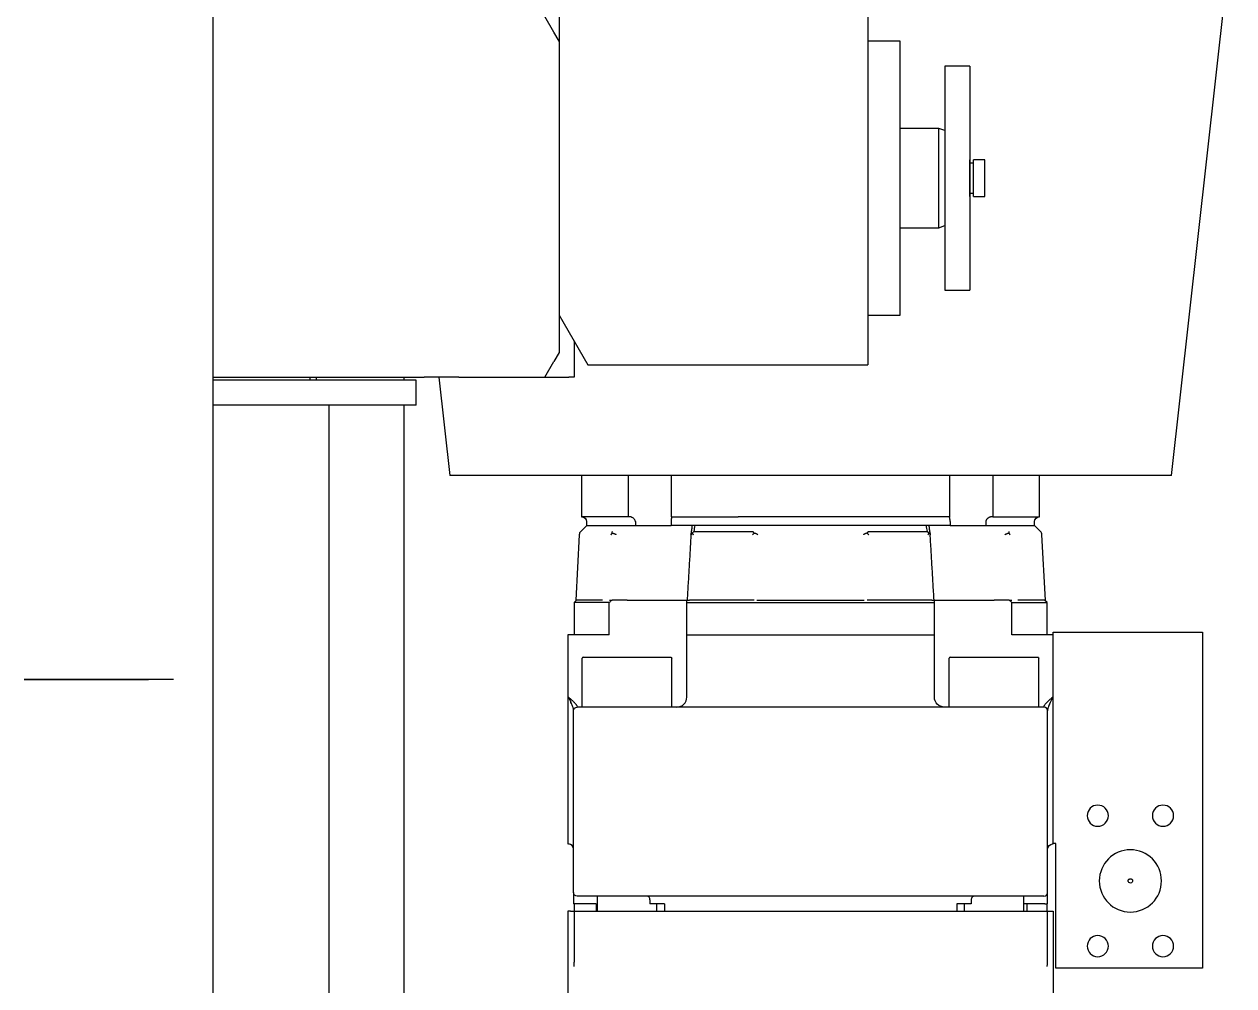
# Model space of a CAD drawing. Header units: millimetres. Extents: x 10462777 to 22643323, y 453826 to 1389191.
# Drawn here: x 11300612.9 to 11301098.9, y 580216.4 to 580602.8 of the extents above; entities that cross this region are included whole.
import ezdxf

# ---------------------------------------------------------------- set-up
doc = ezdxf.new("R2010")
doc.units = ezdxf.units.MM
doc.header["$LTSCALE"] = 200
doc.header["$MEASUREMENT"] = 0
doc.layers.add('2', color=2, linetype='CONTINUOUS')

msp = doc.modelspace()

# ---------------------------------------------------------------- linework, layer by layer
at = {"layer": '2', "color": 60, "linetype": 'Continuous'}
msp.add_line((11300688.88054, 579525.6816, 0), (11300688.88054, 580650.90118, 0), dxfattribs=at)
at = {"layer": '2', "color": 252, "linetype": 'Continuous'}
for p, q in [((11301073.88601, 580421.38119, 0), (11301098.94812, 580645.83381, 0)), ((11300825.73889, 580599.61326, 0), (11300822.10893, 580605.90054, 0)), ((11300827.88251, 580605.90054, 0), (11300827.88251, 580595.89915, 0)), ((11300951.88427, 580605.90054, 0), (11300951.88427, 580465.89855, 0)), ((11300827.88251, 580595.9004, 0), (11300825.73889, 580599.61326, 0)), ((11300827.88251, 580595.9004, 0), (11300827.88251, 580470.89862, 0)), ((11300964.88446, 580595.9004, 0), (11300951.88427, 580595.9004, 0)), ((11300964.88446, 580579.79104, 0), (11300964.88446, 580595.9004, 0)), ((11300992.88486, 580585.90025, 0), (11300982.88471, 580585.90025, 0)), ((11300992.88486, 580585.90025, 0), (11300982.88471, 580585.90025, 0)), ((11300982.88471, 580585.90025, 0), (11300982.88471, 580580.64947, 0)), ((11300982.88471, 580585.90025, 0), (11300982.88471, 580580.64947, 0)), ((11300992.88486, 580585.90025, 0), (11300992.88486, 580580.64947, 0)), ((11300992.88486, 580585.90025, 0), (11300992.88486, 580580.64947, 0)), ((11300982.88471, 580580.64947, 0), (11300982.88471, 580495.89898, 0)), ((11300982.88471, 580580.64947, 0), (11300982.88471, 580495.89898, 0)), ((11300992.88486, 580580.64947, 0), (11300992.88486, 580495.89898, 0)), ((11300992.88486, 580580.64947, 0), (11300992.88486, 580495.89898, 0)), ((11300964.88446, 580485.89883, 0), (11300964.88446, 580579.79104, 0)), ((11300980.38468, 580560.8914, 0), (11300964.88372, 580560.8914, 0)), ((11300982.88471, 580559.98146, 0), (11300980.38468, 580560.8914, 0)), ((11300980.38468, 580520.90783, 0), (11300980.38468, 580560.8914, 0)), ((11300992.93486, 580548.32472, 0), (11300992.8848, 580548.32472, 0)), ((11300992.93486, 580533.47451, 0), (11300992.93486, 580548.32472, 0)), ((11300994.28988, 580546.8722, 0), (11300992.93486, 580546.8722, 0)), ((11300998.88494, 580548.32472, 0), (11300994.28988, 580548.32472, 0)), ((11300994.28988, 580533.47451, 0), (11300994.28988, 580548.32472, 0)), ((11300998.88494, 580533.47451, 0), (11300998.88494, 580548.32472, 0)), ((11300992.8848, 580533.47451, 0), (11300992.93486, 580533.47451, 0)), ((11300992.93486, 580534.92703, 0), (11300994.28988, 580534.92703, 0)), ((11300994.28988, 580533.47451, 0), (11300998.88494, 580533.47451, 0)), ((11300980.38468, 580520.90783, 0), (11300982.88471, 580521.81777, 0)), ((11300964.88372, 580520.90783, 0), (11300980.38468, 580520.90783, 0)), ((11300982.88471, 580495.89898, 0), (11300992.88486, 580495.89898, 0)), ((11300982.88471, 580495.89898, 0), (11300992.88486, 580495.89898, 0)), ((11300827.88251, 580485.89883, 0), (11300839.42968, 580465.89855, 0)), ((11300951.88427, 580485.89883, 0), (11300964.88446, 580485.89883, 0)), ((11300833.8826, 580475.50744, 0), (11300833.8826, 580460.89848, 0)), ((11300827.88251, 580470.89862, 0), (11300825.73889, 580467.18575, 0)), ((11300822.10893, 580460.89848, 0), (11300825.73889, 580467.18575, 0)), ((11300839.42968, 580465.89855, 0), (11300951.88427, 580465.89855, 0)), ((11300770.38169, 580459.74846, 0), (11300688.87124, 580459.74846, 0)), ((11300688.88106, 580460.89848, 0), (11300773.64414, 580460.89848, 0)), ((11300727.82859, 580459.77724, 0), (11300727.82859, 580460.90416, 0)), ((11300730.38113, 580459.7469, 0), (11300730.38113, 580460.89535, 0)), ((11300765.38162, 580460.89535, 0), (11300765.38162, 580459.7469, 0)), ((11300770.38169, 580449.74832, 0), (11300770.38169, 580459.74846, 0)), ((11300787.50074, 580460.89848, 0), (11300773.64414, 580460.89848, 0)), ((11300779.46939, 580460.89888, 0), (11300783.88189, 580421.38119, 0)), ((11300787.50074, 580460.89848, 0), (11300822.10893, 580460.89848, 0)), ((11300822.10886, 580460.89848, 0), (11300831.73897, 580460.89848, 0)), ((11300833.8826, 580460.89848, 0), (11300831.73897, 580460.89848, 0)), ((11300770.38169, 580449.74832, 0), (11300688.87124, 580449.74832, 0)), ((11300735.3812, 579759.73852, 0), (11300735.3812, 580449.74051, 0)), ((11300765.38162, 580449.73894, 0), (11300765.38162, 579897.89048, 0)), ((11300928.88395, 580421.38119, 0), (11300783.88189, 580421.38119, 0)), ((11300836.88264, 580421.38119, 0), (11300836.88264, 580404.88095, 0)), ((11300855.70558, 580404.88095, 0), (11300855.70558, 580421.38119, 0)), ((11300872.90432, 580421.38119, 0), (11300872.90432, 580404.88095, 0)), ((11301073.88601, 580421.38119, 0), (11300928.88395, 580421.38119, 0)), ((11300984.86357, 580404.88095, 0), (11300984.86357, 580421.38119, 0)), ((11301002.06231, 580421.38119, 0), (11301002.06231, 580404.88095, 0)), ((11301020.88525, 580404.88095, 0), (11301020.88525, 580421.38119, 0)), ((11300855.70558, 580404.88095, 0), (11300836.88264, 580404.88095, 0)), ((11300872.90432, 580404.88095, 0), (11300875.03977, 580404.88095, 0)), ((11300875.03977, 580404.88095, 0), (11300899.74038, 580404.88095, 0)), ((11300914.97781, 580404.88095, 0), (11300899.74038, 580404.88095, 0)), ((11300942.79008, 580404.88095, 0), (11300914.97781, 580404.88095, 0)), ((11300958.02752, 580404.88095, 0), (11300942.79008, 580404.88095, 0)), ((11300982.72812, 580404.88095, 0), (11300958.02752, 580404.88095, 0)), ((11300984.86357, 580404.88095, 0), (11300982.72812, 580404.88095, 0)), ((11301002.06231, 580404.88095, 0), (11301020.88525, 580404.88095, 0)), ((11300838.95278, 580401.3809, 0), (11300836.49561, 580398.92373, 0)), ((11300838.88267, 580402.88092, 0), (11300838.88267, 580401.3809, 0)), ((11300838.88267, 580401.3809, 0), (11300858.47781, 580401.3809, 0)), ((11300858.47781, 580402.88092, 0), (11300858.47781, 580401.3809, 0)), ((11300858.47781, 580401.3809, 0), (11300872.81964, 580401.3809, 0)), ((11300872.81964, 580402.88092, 0), (11300872.81964, 580401.3809, 0)), ((11300984.94825, 580401.3809, 0), (11300872.81964, 580401.3809, 0)), ((11300984.94825, 580402.88092, 0), (11300984.94825, 580401.3809, 0)), ((11300984.94825, 580401.3809, 0), (11300999.29008, 580401.3809, 0)), ((11300999.29008, 580402.88092, 0), (11300999.29008, 580401.3809, 0)), ((11300999.29008, 580401.3809, 0), (11301018.88522, 580401.3809, 0)), ((11301021.27229, 580398.92373, 0), (11301018.81512, 580401.3809, 0)), ((11301018.88522, 580401.3809, 0), (11301018.88522, 580402.88092, 0)), ((11300835.91255, 580397.61417, 0), (11300834.5377, 580371.38048, 0)), ((11300882.052, 580398.92373, 0), (11300905.68691, 580398.92373, 0)), ((11300952.08098, 580398.92373, 0), (11300975.7159, 580398.92373, 0)), ((11301023.23019, 580371.38048, 0), (11301021.85534, 580397.61417, 0)), ((11300834.88261, 580371.38048, 0), (11300833.8826, 580370.38046, 0)), ((11300845.32177, 580371.38048, 0), (11300834.5377, 580371.38048, 0)), ((11300848.94771, 580371.38048, 0), (11300849.12733, 580371.38048, 0)), ((11300855.1329, 580371.38048, 0), (11300849.12733, 580371.38048, 0)), ((11300855.1329, 580371.38048, 0), (11300878.98466, 580371.38048, 0)), ((11300879.13324, 580371.38048, 0), (11300879.42236, 580371.38048, 0)), ((11300906.15255, 580371.38048, 0), (11300880.21079, 580371.38048, 0)), ((11300907.33612, 580371.38048, 0), (11300950.43177, 580371.38048, 0)), ((11300977.5571, 580371.38048, 0), (11300951.61534, 580371.38048, 0)), ((11300978.34553, 580371.38048, 0), (11300978.63465, 580371.38048, 0)), ((11300978.74039, 580371.38048, 0), (11301002.63499, 580371.38048, 0)), ((11301008.64056, 580371.38048, 0), (11301002.63499, 580371.38048, 0)), ((11301008.64056, 580371.38048, 0), (11301008.82019, 580371.38048, 0)), ((11301023.23019, 580371.38048, 0), (11301012.17445, 580371.38048, 0)), ((11301023.8853, 580370.38046, 0), (11301022.88528, 580371.38048, 0)), ((11300833.8826, 580370.38046, 0), (11300833.8826, 580357.38028, 0)), ((11300847.95111, 580370.38046, 0), (11300833.8826, 580370.38046, 0)), ((11300847.95111, 580357.38028, 0), (11300847.95111, 580370.38046, 0)), ((11300879.13324, 580357.38028, 0), (11300879.13324, 580370.38046, 0)), ((11300879.13324, 580370.38046, 0), (11300978.63465, 580370.38046, 0)), ((11300978.63465, 580357.38028, 0), (11300978.63465, 580370.38046, 0)), ((11301009.81678, 580357.38028, 0), (11301009.81678, 580370.38046, 0)), ((11301009.81678, 580370.38046, 0), (11301023.8853, 580370.38046, 0)), ((11301023.8853, 580357.38028, 0), (11301023.8853, 580370.38046, 0)), ((11300831.38256, 580357.38028, 0), (11300831.38256, 580279.37917, 0)), ((11300847.95111, 580357.38028, 0), (11300831.38256, 580357.38028, 0)), ((11300879.13324, 580332.37992, 0), (11300879.13324, 580357.38028, 0)), ((11300879.13324, 580357.38028, 0), (11300880.39635, 580357.38028, 0)), ((11300880.39635, 580357.38028, 0), (11300977.37155, 580357.38028, 0)), ((11300977.37155, 580357.38028, 0), (11300978.63465, 580357.38028, 0)), ((11300978.63465, 580332.37992, 0), (11300978.63465, 580357.38028, 0)), ((11301026.38533, 580357.38028, 0), (11301009.81678, 580357.38028, 0)), ((11301026.38533, 580358.53029, 0), (11301086.38618, 580358.53029, 0)), ((11301026.38533, 580273.52909, 0), (11301026.38533, 580358.53029, 0)), ((11301086.38618, 580358.53029, 0), (11301086.38618, 580223.52838, 0)), ((11300837.13264, 580328.38017, 0), (11300837.13264, 580348.02214, 0)), ((11300837.49065, 580348.38015, 0), (11300872.77515, 580348.38015, 0)), ((11300873.13315, 580328.38017, 0), (11300873.13315, 580348.02214, 0)), ((11300984.63474, 580328.38017, 0), (11300984.63474, 580348.02214, 0)), ((11300984.99274, 580348.38015, 0), (11301020.27724, 580348.38015, 0)), ((11301020.63525, 580328.38017, 0), (11301020.63525, 580348.02214, 0)), ((11300833.63259, 580326.87984, 0), (11300833.63259, 580327.25637, 0)), ((11300847.44048, 580328.37987, 0), (11300835.13261, 580328.37987, 0)), ((11301010.32741, 580328.37987, 0), (11300847.44048, 580328.37987, 0)), ((11301022.63528, 580328.37987, 0), (11301010.32741, 580328.37987, 0)), ((11301024.1353, 580327.25637, 0), (11301024.1353, 580326.87984, 0)), ((11300833.63259, 580253.87881, 0), (11300833.63259, 580326.87984, 0)), ((11301024.1353, 580253.87881, 0), (11301024.1353, 580326.87984, 0)), ((11300831.38256, 580279.37917, 0), (11300831.38256, 580273.37908, 0)), ((11300831.38256, 580273.37908, 0), (11300831.63256, 580273.37908, 0)), ((11301026.13533, 580273.37908, 0), (11301026.38533, 580273.37908, 0)), ((11301027.38535, 580273.52909, 0), (11301026.38533, 580273.52909, 0)), ((11301027.38535, 580223.52838, 0), (11301027.38535, 580273.52909, 0)), ((11300833.63259, 580253.87879, 0), (11300833.63259, 580249.37874, 0)), ((11300842.70592, 580249.37874, 0), (11300833.63259, 580249.37874, 0)), ((11300833.8826, 580249.37874, 0), (11300833.8826, 580246.3787, 0)), ((11300847.44048, 580252.37879, 0), (11300835.13261, 580252.37879, 0)), ((11300842.70627, 580249.37874, 0), (11300842.70627, 580246.3787, 0)), ((11300843.13273, 580252.37991, 0), (11300843.13273, 580246.3787, 0)), ((11301010.32741, 580252.37879, 0), (11300847.44048, 580252.37879, 0)), ((11300864.32147, 580250.87877, 0), (11300864.32147, 580249.37874, 0)), ((11300870.13311, 580249.37874, 0), (11300864.32147, 580249.37874, 0)), ((11300867.13307, 580246.3787, 0), (11300867.13307, 580249.37931, 0)), ((11300870.13311, 580249.37874, 0), (11300870.13311, 580246.3787, 0)), ((11300987.63478, 580249.37874, 0), (11300987.63478, 580246.3787, 0)), ((11300993.44642, 580249.37874, 0), (11300987.63478, 580249.37874, 0)), ((11300990.63482, 580249.37931, 0), (11300990.63482, 580246.3787, 0)), ((11300993.44642, 580250.87877, 0), (11300993.44642, 580249.37874, 0)), ((11301022.63528, 580252.37879, 0), (11301010.32741, 580252.37879, 0)), ((11301014.63516, 580246.3787, 0), (11301014.63516, 580252.37991, 0)), ((11301015.31163, 580249.37874, 0), (11301014.63516, 580249.37874, 0)), ((11301015.81209, 580249.37874, 0), (11301015.31163, 580249.37874, 0)), ((11301015.81209, 580249.37874, 0), (11301015.81209, 580246.3787, 0)), ((11301023.0138, 580249.37874, 0), (11301015.81209, 580249.37874, 0)), ((11301023.0138, 580249.37874, 0), (11301024.1353, 580249.37874, 0)), ((11301023.8853, 580246.3787, 0), (11301023.8853, 580249.37874, 0)), ((11301024.1353, 580249.37874, 0), (11301024.1353, 580253.87878, 0)), ((11300831.38256, 580246.3787, 0), (11300831.38256, 580223.66304, 0)), ((11300832.38258, 580246.3787, 0), (11300831.38256, 580246.3787, 0)), ((11300832.38258, 580246.3787, 0), (11300833.8826, 580246.3787, 0)), ((11300833.8826, 580246.3787, 0), (11300833.8826, 580225.8704, 0)), ((11300833.8826, 580246.3787, 0), (11300852.6314, 580246.3787, 0)), ((11300852.6314, 580246.3787, 0), (11301005.1365, 580246.3787, 0)), ((11301005.1365, 580246.3787, 0), (11301023.8853, 580246.3787, 0)), ((11301023.8853, 580246.3787, 0), (11301023.8853, 580225.8704, 0)), ((11301023.8853, 580246.3787, 0), (11301025.38532, 580246.3787, 0)), ((11301025.38532, 580246.3787, 0), (11301026.38533, 580246.3787, 0)), ((11301026.38533, 580246.3787, 0), (11301026.38533, 580223.66304, 0)), ((11300831.38256, 580223.66304, 0), (11300831.38256, 580206.56179, 0)), ((11301026.38533, 580223.66304, 0), (11301026.38533, 580206.56179, 0)), ((11301086.38618, 580223.52838, 0), (11301027.38535, 580223.52838, 0))]:
    msp.add_line(p, q, dxfattribs=at)
at = {"layer": '2', "color": 172, "linetype": 'Continuous'}
for p, q in [((11300612.87946, 580339.44675, 0), (11300622.8796, 580339.44675, 0)), ((11300622.8796, 580339.44675, 0), (11300612.87946, 580339.44675, 0)), ((11300622.8796, 580339.44675, 0), (11300617.87953, 580339.44675, 0)), ((11300617.87953, 580339.44675, 0), (11300622.8796, 580339.44675, 0)), ((11300662.88017, 580339.44675, 0), (11300622.8796, 580339.44675, 0)), ((11300662.88017, 580339.44675, 0), (11300622.8796, 580339.44675, 0)), ((11300622.8796, 580339.44675, 0), (11300662.88017, 580339.44675, 0)), ((11300622.8796, 580339.44675, 0), (11300662.88017, 580339.44675, 0)), ((11300672.88031, 580339.44675, 0), (11300662.88017, 580339.44675, 0)), ((11300667.88024, 580339.44675, 0), (11300662.88017, 580339.44675, 0)), ((11300672.88031, 580339.44675, 0), (11300662.88017, 580339.44675, 0)), ((11300667.88024, 580339.44675, 0), (11300662.88017, 580339.44675, 0))]:
    msp.add_line(p, q, dxfattribs=at)
at = {"layer": '2', "color": 252, "linetype": 'Continuous', "extrusion": (0, 0, -1)}
for centre, radius in [((-11301044.28559, 580284.72925, 0), 4.25006), ((-11301070.48596, 580284.72925, 0), 4.25006), ((-11301057.38577, 580258.52887, 0), 12.50018), ((-11301044.28559, 580232.3285, 0), 4.25006), ((-11301070.48596, 580232.3285, 0), 4.25006)]:
    msp.add_circle(centre, radius, dxfattribs=at)
for centre, radius, start, end in [((-11300836.88264, 580402.88092, 0), 2.00003, 90, 180), ((-11301020.88525, 580402.88092, 0), 2.00003, 0, 90), ((-11300872.77515, 580348.02214, 0), 0.35801, 90, 180), ((-11301020.27724, 580348.02214, 0), 0.35801, 90, 180), ((-11300982.63471, 580332.37992, 0), 4.00006, 270, 0), ((-11300835.13261, 580326.87984, 0), 1.50002, 0, 90), ((-11301026.13533, 580271.37906, 0), 2.00003, 0, 90), ((-11300835.13261, 580253.87881, 0), 1.50002, 270, 0)]:
    msp.add_arc(centre, radius, start, end, dxfattribs=at)
at = {"layer": '2', "color": 252, "linetype": 'Continuous'}
for centre, radius, start, end in [((11300837.90984, 580397.5095, 0), 2.00003, 135.0000001, 177), ((11301019.85805, 580397.5095, 0), 2.00003, 3, 44.9999999), ((11300837.49065, 580348.02214, 0), 0.35801, 90, 180), ((11300984.99274, 580348.02214, 0), 0.35801, 90, 180), ((11300875.13318, 580332.37992, 0), 4.00006, 270, 0), ((11301022.63528, 580326.87984, 0), 1.50002, 0, 90), ((11300831.63256, 580271.37906, 0), 2.00003, 0, 90), ((11301022.63528, 580253.87881, 0), 1.50002, 270, 0)]:
    msp.add_arc(centre, radius, start, end, dxfattribs=at)
for points, knots in [([(11300858.47781, 580402.88092, 0), (11300858.47781, 580403.04011, 0), (11300858.4496, 580403.19364, 0), (11300858.34411, 580403.49088, 0), (11300858.26833, 580403.62947, 0), (11300858.08513, 580403.88419, 0), (11300857.97803, 580403.99986, 0), (11300857.7466, 580404.20681, 0), (11300857.62049, 580404.29977, 0), (11300857.22156, 580404.54761, 0), (11300856.93633, 580404.66875, 0), (11300856.33273, 580404.83687, 0), (11300856.02109, 580404.88095, 0), (11300855.70558, 580404.88095, 0)], [0, 0, 0, 0, 0.125, 0.125, 0.25, 0.25, 0.375, 0.375, 0.5, 0.5, 0.75, 0.75, 1, 1, 1, 1]), ([(11300984.94825, 580402.88092, 0), (11300984.94825, 580403.04011, 0), (11300984.94286, 580403.19364, 0), (11300984.92341, 580403.49088, 0), (11300984.90968, 580403.62947, 0), (11300984.87824, 580403.88419, 0), (11300984.86063, 580403.99986, 0), (11300984.82512, 580404.20681, 0), (11300984.80695, 580404.29977, 0), (11300984.75432, 580404.54761, 0), (11300984.72275, 580404.66875, 0), (11300984.67222, 580404.83687, 0), (11300984.65389, 580404.88095, 0), (11300984.64385, 580404.88095, 0)], [0, 0, 0, 0, 0.125, 0.125, 0.25, 0.25, 0.375, 0.375, 0.5, 0.5, 0.75, 0.75, 1, 1, 1, 1]), ([(11300880.79949, 580397.6142, 0), (11300880.83136, 580397.76614, 0), (11300880.89438, 580398.06657, 0), (11300880.97881, 580398.51019, 0), (11300881.0549, 580398.94206, 0), (11300881.12241, 580399.36207, 0), (11300881.18197, 580399.77025, 0), (11300881.24389, 580400.2443, 0), (11300881.30461, 580400.78112, 0), (11300881.33779, 580401.18281, 0), (11300881.35416, 580401.3809, 0)], [0, 0, 0, 0, 0.119207295, 0.235695517, 0.349462517, 0.460506294, 0.568825003, 0.67441696, 0.839435824, 1, 1, 1, 1]), ([(11300882.48313, 580401.3809, 0), (11300882.44104, 580401.3809, 0), (11300882.35721, 580401.3809, 0), (11300882.23334, 580401.3809, 0), (11300882.11155, 580401.3809, 0), (11300881.99345, 580401.3809, 0), (11300881.87899, 580401.3809, 0), (11300881.76976, 580401.3809, 0), (11300881.69236, 580401.3809, 0), (11300881.65144, 580401.3809, 0), (11300881.64264, 580401.3809, 0)], [0, 0, 0, 0, 0.137374558, 0.274749116, 0.412123674, 0.549498231, 0.686872789, 0.824247347, 0.961621905, 1, 1, 1, 1]), ([(11300976.00378, 580401.3809, 0), (11300976.00148, 580401.3809, 0), (11300975.96407, 580401.3809, 0), (11300975.88887, 580401.3809, 0), (11300975.77441, 580401.3809, 0), (11300975.65631, 580401.3809, 0), (11300975.53454, 580401.3809, 0), (11300975.41067, 580401.3809, 0), (11300975.32685, 580401.3809, 0), (11300975.28476, 580401.3809, 0)], [0, 0, 0, 0, 0.010831117, 0.175692598, 0.340554078, 0.505415559, 0.670277039, 0.83513852, 1, 1, 1, 1]), ([(11300976.41373, 580401.3809, 0), (11300976.41988, 580401.30243, 0), (11300976.43225, 580401.14461, 0), (11300976.4539, 580400.90567, 0), (11300976.47799, 580400.66344, 0), (11300976.5048, 580400.41786, 0), (11300976.54001, 580400.12115, 0), (11300976.58595, 580399.77026, 0), (11300976.64547, 580399.36208, 0), (11300976.71299, 580398.94208, 0), (11300976.78908, 580398.5102, 0), (11300976.87351, 580398.06658, 0), (11300976.93653, 580397.76615, 0), (11300976.9684, 580397.6142, 0)], [0, 0, 0, 0, 0.063687715, 0.128089857, 0.193206421, 0.259037383, 0.325582699, 0.43117369, 0.539491843, 0.650535473, 0.764302735, 0.880791627, 1, 1, 1, 1]), ([(11300849.18682, 580398.25627, 0), (11300849.18482, 580398.29397, 0), (11300849.18062, 580398.37292, 0), (11300849.18119, 580398.49096, 0), (11300849.18714, 580398.59806, 0), (11300849.19731, 580398.6928, 0), (11300849.20798, 580398.76187, 0), (11300849.22278, 580398.84022, 0), (11300849.23574, 580398.8891, 0), (11300849.24492, 580398.92373, 0)], [0, 0, 0, 0, 0.149982189, 0.31409846, 0.492345429, 0.616095192, 0.745310351, 0.819543126, 1, 1, 1, 1]), ([(11300882.052, 580398.92373, 0), (11300882.02832, 580398.90756, 0), (11300881.98571, 580398.87846, 0), (11300881.9297, 580398.83821, 0), (11300881.88809, 580398.8075, 0), (11300881.86062, 580398.78678, 0), (11300881.8122, 580398.74979, 0), (11300881.7405, 580398.69281, 0), (11300881.62847, 580398.59809, 0), (11300881.51108, 580398.49096, 0), (11300881.39154, 580398.37292, 0), (11300881.31927, 580398.29397, 0), (11300881.28475, 580398.25627, 0)], [0, 0, 0, 0, 0.085103579, 0.153133403, 0.204080718, 0.237939223, 0.254704857, 0.383837168, 0.507664423, 0.685900914, 0.850013898, 1, 1, 1, 1]), ([(11300906.18834, 580398.25624, 0), (11300906.17572, 580398.27475, 0), (11300906.14989, 580398.31264, 0), (11300906.11034, 580398.36955, 0), (11300906.0691, 580398.42804, 0), (11300906.02624, 580398.48783, 0), (11300905.98182, 580398.54875, 0), (11300905.93095, 580398.61723, 0), (11300905.87351, 580398.6928, 0), (11300905.81954, 580398.76186, 0), (11300905.75658, 580398.84022, 0), (11300905.7158, 580398.88909, 0), (11300905.68691, 580398.92373, 0)], [0, 0, 0, 0, 0.073226639, 0.149987183, 0.230282019, 0.314111023, 0.401473598, 0.492368694, 0.616113772, 0.745322047, 0.819543464, 1, 1, 1, 1]), ([(11300952.08098, 580398.92373, 0), (11300952.0674, 580398.90756, 0), (11300952.04296, 580398.87846, 0), (11300952.00995, 580398.83821, 0), (11300951.98505, 580398.80749, 0), (11300951.96841, 580398.78677, 0), (11300951.93888, 580398.74978, 0), (11300951.89439, 580398.6928, 0), (11300951.82237, 580398.59808, 0), (11300951.74357, 580398.49094, 0), (11300951.65946, 580398.3729, 0), (11300951.60538, 580398.29395, 0), (11300951.57956, 580398.25625, 0)], [0, 0, 0, 0, 0.085108783, 0.153141201, 0.204088497, 0.237944371, 0.254704761, 0.383836049, 0.507664276, 0.685901072, 0.850014105, 1, 1, 1, 1]), ([(11300976.48314, 580398.25627, 0), (11300976.4664, 580398.27477, 0), (11300976.43213, 580398.31266, 0), (11300976.37804, 580398.36957, 0), (11300976.32036, 580398.42805, 0), (11300976.25887, 580398.48784, 0), (11300976.19352, 580398.54876, 0), (11300976.11674, 580398.61724, 0), (11300976.02742, 580398.69281, 0), (11300975.94041, 580398.76186, 0), (11300975.83658, 580398.84022, 0), (11300975.76594, 580398.8891, 0), (11300975.7159, 580398.92373, 0)], [0, 0, 0, 0, 0.073226769, 0.149987382, 0.230282223, 0.314111172, 0.401473629, 0.492368543, 0.616112671, 0.745321947, 0.819551342, 1, 1, 1, 1]), ([(11301008.52297, 580398.92373, 0), (11301008.53217, 580398.88904, 0), (11301008.54513, 580398.84017, 0), (11301008.55991, 580398.76182, 0), (11301008.5706, 580398.69284, 0), (11301008.58264, 580398.57961, 0), (11301008.58949, 580398.43694, 0), (11301008.58375, 580398.31384, 0), (11301008.58107, 580398.25627, 0)], [0, 0, 0, 0, 0.180740191, 0.254708123, 0.383852971, 0.507692257, 0.769732613, 1, 1, 1, 1]), ([(11300831.63256, 580332.37992, 0), (11300831.67407, 580332.28884, 0), (11300831.75321, 580332.11521, 0), (11300831.86602, 580331.86774, 0), (11300831.96685, 580331.64599, 0), (11300832.05568, 580331.44996, 0), (11300832.19299, 580331.14621, 0), (11300832.37179, 580330.74893, 0), (11300832.5217, 580330.41048, 0), (11300832.59094, 580330.2527, 0), (11300832.59095, 580330.25268, 0)], [0, 0, 0, 0, 0.127759351, 0.243551231, 0.347375704, 0.439232937, 0.519123251, 0.774922643, 0.999988758, 1, 1, 1, 1]), ([(11300833.63259, 580327.25637, 0), (11300833.63192, 580327.28381, 0), (11300833.63056, 580327.33974, 0), (11300833.62003, 580327.43316, 0), (11300833.60343, 580327.53532, 0), (11300833.58016, 580327.64687, 0), (11300833.52856, 580327.85701, 0), (11300833.42253, 580328.20199, 0), (11300833.26671, 580328.62946, 0), (11300833.10766, 580329.03434, 0), (11300832.89658, 580329.54917, 0), (11300832.65115, 580330.11822, 0), (11300832.37179, 580330.74892, 0), (11300832.14767, 580331.24697, 0), (11300831.89792, 580331.79819, 0), (11300831.72912, 580332.16824, 0), (11300831.63256, 580332.37992, 0)], [0, 0, 0, 0, 0.023495295, 0.047901327, 0.073277305, 0.09967591, 0.127143943, 0.2167577, 0.319167909, 0.382985536, 0.451761426, 0.612625677, 0.699809036, 0.798912865, 0.884969398, 1, 1, 1, 1]), ([(11300835.13261, 580328.65367, 0), (11300835.13189, 580328.66955, 0), (11300835.13039, 580328.70199, 0), (11300835.1181, 580328.75655, 0), (11300835.09439, 580328.82721, 0), (11300835.05169, 580328.91931, 0), (11300834.95502, 580329.08443, 0), (11300834.76167, 580329.34557, 0), (11300834.41511, 580329.74017, 0), (11300834.02497, 580330.14099, 0), (11300833.63925, 580330.5191, 0), (11300833.28103, 580330.86135, 0), (11300832.90095, 580331.21678, 0), (11300832.52847, 580331.5611, 0), (11300832.20203, 580331.86015, 0), (11300831.9083, 580332.12851, 0), (11300831.72135, 580332.29896, 0), (11300831.63256, 580332.37992, 0)], [0, 0, 0, 0, 0.021004077, 0.042927998, 0.065780341, 0.101264273, 0.140073362, 0.227698007, 0.334112594, 0.464459489, 0.539673018, 0.62164156, 0.721119638, 0.803448438, 0.875234001, 0.940743026, 1, 1, 1, 1]), ([(11301026.13533, 580332.37992, 0), (11301026.06961, 580332.32001, 0), (11301025.93291, 580332.19539, 0), (11301025.7203, 580332.00124, 0), (11301025.49248, 580331.79297, 0), (11301025.21395, 580331.53756, 0), (11301024.86693, 580331.21678, 0), (11301024.37878, 580330.76025, 0), (11301023.84517, 580330.246, 0), (11301023.35281, 580329.74021, 0), (11301023.00619, 580329.34555, 0), (11301022.81293, 580329.08447, 0), (11301022.71612, 580328.91927, 0), (11301022.66893, 580328.81687, 0), (11301022.64047, 580328.72834, 0), (11301022.63697, 580328.67803, 0), (11301022.63528, 580328.65367, 0)], [0, 0, 0, 0, 0.043861853, 0.091240354, 0.14214243, 0.196582302, 0.278913622, 0.378410416, 0.535501915, 0.665864044, 0.772290656, 0.859924848, 0.89873581, 0.934226731, 0.968151788, 1, 1, 1, 1]), ([(11301026.13533, 580332.37992, 0), (11301026.09382, 580332.28884, 0), (11301026.01469, 580332.11521, 0), (11301025.90187, 580331.86774, 0), (11301025.80105, 580331.64599, 0), (11301025.71221, 580331.44997, 0), (11301025.57491, 580331.14621, 0), (11301025.3961, 580330.74893, 0), (11301025.11675, 580330.11823, 0), (11301024.87132, 580329.54917, 0), (11301024.66024, 580329.03435, 0), (11301024.50118, 580328.62947, 0), (11301024.34542, 580328.20204, 0), (11301024.23063, 580327.82909, 0), (11301024.17065, 580327.57289, 0), (11301024.14115, 580327.40066, 0), (11301024.13721, 580327.30343, 0), (11301024.1353, 580327.25637, 0)], [0, 0, 0, 0, 0.049494375, 0.094352681, 0.134574942, 0.170161224, 0.20111165, 0.300209961, 0.387402006, 0.548268864, 0.617040622, 0.680864698, 0.783273248, 0.872891153, 0.918063976, 0.960352144, 1, 1, 1, 1]), ([(11301056.59174, 580258.11847, 0), (11301056.70973, 580257.91855, 0), (11301056.90942, 580257.77441, 0), (11301057.35083, 580257.65243, 0), (11301057.59595, 580257.67395, 0), (11301058.00791, 580257.87387, 0), (11301058.17665, 580258.05415, 0), (11301058.28768, 580258.38221, 0), (11301058.30078, 580258.49875, 0), (11301058.2761, 580258.72848, 0), (11301058.23834, 580258.83993, 0), (11301058.12191, 580259.03754, 0), (11301058.04263, 580259.1247, 0), (11301057.8588, 580259.26206, 0), (11301057.75345, 580259.31323, 0), (11301057.53149, 580259.37484, 0), (11301057.41578, 580259.38538, 0), (11301057.1855, 580259.36495, 0), (11301057.07429, 580259.33459, 0), (11301056.86562, 580259.23342, 0), (11301056.7729, 580259.16491, 0), (11301056.61741, 580258.99377, 0), (11301056.55766, 580258.89366, 0), (11301056.48396, 580258.67574, 0), (11301056.47087, 580258.55845, 0), (11301056.49526, 580258.33048, 0), (11301056.53274, 580258.21843, 0), (11301056.59174, 580258.11847, 0)], [0, 0, 0, 0, 0.125, 0.125, 0.25, 0.25, 0.375, 0.375, 0.4375, 0.4375, 0.5, 0.5, 0.5625, 0.5625, 0.625, 0.625, 0.6875, 0.6875, 0.75, 0.75, 0.8125, 0.8125, 0.875, 0.875, 0.9375, 0.9375, 1, 1, 1, 1]), ([(11300864.32147, 580250.87877, 0), (11300864.32147, 580250.98081, 0), (11300864.31424, 580251.08104, 0), (11300864.28583, 580251.27798, 0), (11300864.26424, 580251.37576, 0), (11300864.17997, 580251.65272, 0), (11300864.09627, 580251.82046, 0), (11300863.88756, 580252.09355, 0), (11300863.76081, 580252.20106, 0), (11300863.48377, 580252.34289, 0), (11300863.33197, 580252.37877, 0), (11300863.17596, 580252.37879, 0)], [0, 0, 0, 0, 0.125, 0.125, 0.25, 0.25, 0.5, 0.5, 0.75, 0.75, 1, 1, 1, 1]), ([(11300994.59193, 580252.37879, 0), (11300994.43583, 580252.37877, 0), (11300994.28613, 580252.34373, 0), (11300994.07672, 580252.2368, 0), (11300994.01105, 580252.19284, 0), (11300993.88761, 580252.08814, 0), (11300993.82923, 580252.02655, 0), (11300993.72421, 580251.8894, 0), (11300993.67756, 580251.81427, 0), (11300993.59562, 580251.65071, 0), (11300993.56022, 580251.56144, 0), (11300993.47595, 580251.28517, 0), (11300993.44642, 580251.08306, 0), (11300993.44642, 580250.87877, 0)], [0, 0, 0, 0, 0.25, 0.25, 0.375, 0.375, 0.5, 0.5, 0.625, 0.625, 0.75, 0.75, 1, 1, 1, 1])]:
    msp.add_open_spline(points, degree=3, knots=knots, dxfattribs=at)
for points, degree in [([(11300873.12404, 580404.88095, 0), (11300873.1211, 580404.88095, 0), (11300873.11377, 580404.87333, 0), (11300873.09801, 580404.83789, 0), (11300873.0778, 580404.7786, 0), (11300873.05372, 580404.69653, 0), (11300873.02675, 580404.59389, 0), (11300872.99809, 580404.4737, 0), (11300872.96926, 580404.34058, 0), (11300872.94138, 580404.19798, 0), (11300872.91567, 580404.05072, 0), (11300872.8926, 580403.90069, 0), (11300872.87273, 580403.75126, 0), (11300872.85602, 580403.6024, 0), (11300872.84255, 580403.45521, 0), (11300872.83228, 580403.31083, 0), (11300872.82496, 580403.16676, 0), (11300872.8206, 580403.02342, 0), (11300872.81964, 580402.92834, 0), (11300872.81964, 580402.88092, 0)], 3), ([(11301002.06231, 580404.88095, 0), (11301001.97, 580404.88095, 0), (11301001.78409, 580404.87333, 0), (11301001.49855, 580404.83789, 0), (11301001.21506, 580404.7786, 0), (11301000.93854, 580404.69653, 0), (11301000.67507, 580404.59389, 0), (11301000.42986, 580404.4737, 0), (11301000.20841, 580404.34058, 0), (11301000.01232, 580404.19798, 0), (11300999.84384, 580404.05072, 0), (11300999.70106, 580403.90069, 0), (11300999.58355, 580403.75126, 0), (11300999.48816, 580403.6024, 0), (11300999.41337, 580403.45521, 0), (11300999.35753, 580403.31083, 0), (11300999.31829, 580403.16676, 0), (11300999.29515, 580403.02342, 0), (11300999.29008, 580402.92834, 0), (11300999.29008, 580402.88092, 0)], 3), ([(11300882.05199, 580398.92374, 0), (11300882.23585, 580399.75112, 0), (11300882.38048, 580400.57134, 0), (11300882.48313, 580401.38091, 0)], 3), ([(11300975.28476, 580401.38091, 0), (11300975.38742, 580400.57134, 0), (11300975.53204, 580399.75112, 0), (11300975.7159, 580398.92374, 0)], 3), ([(11300848.74233, 580397.61417, 0), (11300848.77262, 580397.67027, 0), (11300848.83692, 580397.78141, 0), (11300848.94366, 580397.94434, 0), (11300849.06008, 580398.10314, 0), (11300849.14365, 580398.20581, 0), (11300849.18682, 580398.25627, 0)], 3), ([(11300850.79671, 580397.6142, 0), (11300850.73246, 580397.64365, 0), (11300850.60301, 580397.70184, 0), (11300850.40795, 580397.78762, 0), (11300850.21417, 580397.87003, 0), (11300850.02321, 580397.94872, 0), (11300849.83838, 580398.0223, 0), (11300849.66005, 580398.09068, 0), (11300849.49125, 580398.15276, 0), (11300849.33201, 580398.20861, 0), (11300849.23384, 580398.24116, 0), (11300849.18682, 580398.25627, 0)], 3), ([(11300880.83432, 580397.93567, 0), (11300879.28112, 580371.38221, 0)], 1), ([(11300881.28475, 580398.25627, 0), (11300881.24352, 580398.24116, 0), (11300881.16497, 580398.20861, 0), (11300881.06007, 580398.15276, 0), (11300880.97019, 580398.09068, 0), (11300880.89587, 580398.0223, 0), (11300880.83883, 580397.94872, 0), (11300880.79959, 580397.87003, 0), (11300880.77924, 580397.78762, 0), (11300880.77805, 580397.70184, 0), (11300880.7902, 580397.64365, 0), (11300880.79949, 580397.6142, 0)], 3), ([(11300881.28475, 580398.25627, 0), (11300881.31744, 580398.20581, 0), (11300881.38625, 580398.10314, 0), (11300881.4995, 580397.94434, 0), (11300881.62242, 580397.78141, 0), (11300881.71073, 580397.67027, 0), (11300881.75644, 580397.61417, 0)], 3), ([(11300905.54052, 580397.61417, 0), (11300905.59426, 580397.67026, 0), (11300905.70217, 580397.7814, 0), (11300905.86455, 580397.94433, 0), (11300906.02695, 580398.10312, 0), (11300906.13469, 580398.20579, 0), (11300906.18834, 580398.25624, 0)], 3), ([(11300907.66975, 580397.6142, 0), (11300907.63088, 580397.64365, 0), (11300907.54795, 580397.70183, 0), (11300907.40918, 580397.78761, 0), (11300907.25777, 580397.87002, 0), (11300907.095, 580397.94871, 0), (11300906.92399, 580398.02228, 0), (11300906.74535, 580398.09066, 0), (11300906.56244, 580398.15274, 0), (11300906.37568, 580398.20859, 0), (11300906.25073, 580398.24114, 0), (11300906.18834, 580398.25624, 0)], 3), ([(11300951.57956, 580398.25625, 0), (11300951.51716, 580398.24114, 0), (11300951.39221, 580398.20859, 0), (11300951.20545, 580398.15274, 0), (11300951.02255, 580398.09066, 0), (11300950.84391, 580398.02228, 0), (11300950.67289, 580397.9487, 0), (11300950.51012, 580397.87002, 0), (11300950.35871, 580397.78761, 0), (11300950.21994, 580397.70183, 0), (11300950.13701, 580397.64365, 0), (11300950.09814, 580397.6142, 0)], 3), ([(11300951.57956, 580398.25625, 0), (11300951.6332, 580398.20579, 0), (11300951.74094, 580398.10312, 0), (11300951.90334, 580397.94433, 0), (11300952.06572, 580397.7814, 0), (11300952.17364, 580397.67026, 0), (11300952.22737, 580397.61417, 0)], 3), ([(11300976.01145, 580397.61417, 0), (11300976.05716, 580397.67027, 0), (11300976.14548, 580397.78141, 0), (11300976.26839, 580397.94434, 0), (11300976.38164, 580398.10314, 0), (11300976.45045, 580398.20581, 0), (11300976.48314, 580398.25627, 0)], 3), ([(11300976.9684, 580397.6142, 0), (11300976.97769, 580397.64365, 0), (11300976.98985, 580397.70184, 0), (11300976.98865, 580397.78762, 0), (11300976.9683, 580397.87003, 0), (11300976.92906, 580397.94872, 0), (11300976.87203, 580398.0223, 0), (11300976.7977, 580398.09068, 0), (11300976.70782, 580398.15276, 0), (11300976.60293, 580398.20861, 0), (11300976.52437, 580398.24116, 0), (11300976.48314, 580398.25627, 0)], 3), ([(11300978.48683, 580371.38112, 0), (11300976.93382, 580397.93142, 0)], 1), ([(11301008.58107, 580398.25627, 0), (11301008.53406, 580398.24116, 0), (11301008.43588, 580398.20861, 0), (11301008.27664, 580398.15276, 0), (11301008.10784, 580398.09068, 0), (11301007.92952, 580398.0223, 0), (11301007.74468, 580397.94872, 0), (11301007.55372, 580397.87003, 0), (11301007.35994, 580397.78762, 0), (11301007.16488, 580397.70184, 0), (11301007.03544, 580397.64365, 0), (11301006.97118, 580397.6142, 0)], 3), ([(11301008.58107, 580398.25627, 0), (11301008.62424, 580398.20581, 0), (11301008.70781, 580398.10314, 0), (11301008.82423, 580397.94434, 0), (11301008.93097, 580397.78141, 0), (11301008.99527, 580397.67027, 0), (11301009.02556, 580397.61417, 0)], 3), ([(11300849.12733, 580371.38048, 0), (11300848.99802, 580371.27076, 0), (11300848.73848, 580371.05041, 0), (11300848.34644, 580370.71709, 0), (11300848.0832, 580370.49299, 0), (11300847.95111, 580370.38046, 0)], 3), ([(11300848.06231, 580371.38048, 0), (11300848.09199, 580371.38048, 0), (11300848.15533, 580371.38048, 0), (11300848.26241, 580371.38048, 0), (11300848.38072, 580371.38048, 0), (11300848.50919, 580371.38048, 0), (11300848.64709, 580371.38048, 0), (11300848.79333, 580371.38048, 0), (11300848.89542, 580371.38048, 0), (11300848.94771, 580371.38048, 0)], 3), ([(11300879.13324, 580370.38046, 0), (11300879.13324, 580370.49299, 0), (11300879.13324, 580370.7171, 0), (11300879.13324, 580371.05041, 0), (11300879.13324, 580371.27077, 0), (11300879.13324, 580371.38048, 0)], 3), ([(11300879.42236, 580371.38048, 0), (11300879.44609, 580371.38048, 0), (11300879.49785, 580371.38048, 0), (11300879.58856, 580371.38048, 0), (11300879.69153, 580371.38048, 0), (11300879.8059, 580371.38048, 0), (11300879.93107, 580371.38048, 0), (11300880.06591, 580371.38048, 0), (11300880.1615, 580371.38048, 0), (11300880.21079, 580371.38048, 0)], 3), ([(11300977.5571, 580371.38048, 0), (11300977.6064, 580371.38048, 0), (11300977.70198, 580371.38048, 0), (11300977.83683, 580371.38048, 0), (11300977.96199, 580371.38048, 0), (11300978.07636, 580371.38048, 0), (11300978.17933, 580371.38048, 0), (11300978.27004, 580371.38048, 0), (11300978.3218, 580371.38048, 0), (11300978.34553, 580371.38048, 0)], 3), ([(11300978.63465, 580370.38046, 0), (11300978.63465, 580370.49299, 0), (11300978.63465, 580370.7171, 0), (11300978.63465, 580371.05041, 0), (11300978.63465, 580371.27077, 0), (11300978.63465, 580371.38048, 0)], 3), ([(11301008.64056, 580371.38048, 0), (11301008.76987, 580371.27076, 0), (11301009.02941, 580371.05041, 0), (11301009.42146, 580370.71709, 0), (11301009.6847, 580370.49299, 0), (11301009.81678, 580370.38046, 0)], 3), ([(11301008.82019, 580371.38048, 0), (11301008.87247, 580371.38048, 0), (11301008.97456, 580371.38048, 0), (11301009.12081, 580371.38048, 0), (11301009.25871, 580371.38048, 0), (11301009.38717, 580371.38048, 0), (11301009.50549, 580371.38048, 0), (11301009.61256, 580371.38048, 0), (11301009.6759, 580371.38048, 0), (11301009.70559, 580371.38048, 0)], 3), ([(11300833.89032, 580224.17607, 0), (11300833.8886, 580224.36425, 0), (11300833.88575, 580224.74067, 0), (11300833.88317, 580225.30545, 0), (11300833.8826, 580225.68206, 0), (11300833.8826, 580225.8704, 0)], 3), ([(11301023.8853, 580225.8704, 0), (11301023.8853, 580225.68206, 0), (11301023.88472, 580225.30544, 0), (11301023.88214, 580224.74067, 0), (11301023.87929, 580224.36425, 0), (11301023.87757, 580224.17607, 0)], 3)]:
    msp.add_open_spline(points, degree=degree, dxfattribs=at)

doc.saveas('drawing.dxf')
